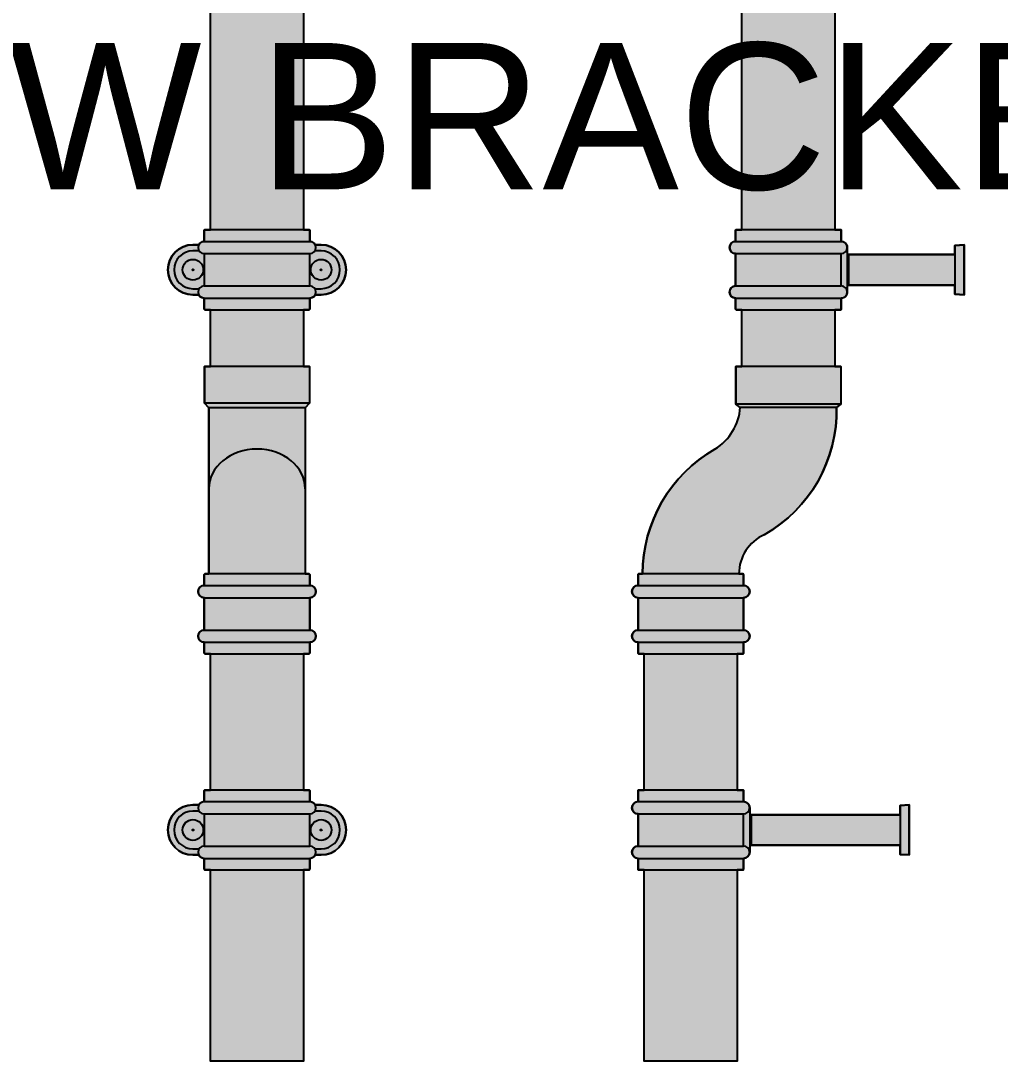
# Model space of a CAD drawing. Header units: millimetres. Extents: x 0 to 23312, y -3206 to 11448.
# Drawn here: x 13933 to 14735, y 9829 to 10682 of the extents above; entities that cross this region are included whole.
import ezdxf

# ---------------------------------------------------------------- set-up
doc = ezdxf.new("R2010")
doc.units = ezdxf.units.MM
doc.header["$LTSCALE"] = 10
doc.layers.add('40 - Detail Outline', color=142, linetype='Continuous')
doc.layers.add('41 - Detail', color=7, linetype='Continuous')
doc.styles.add('1-20', font='romans.shx', dxfattribs={"width": 0.8, "height": 40})

msp = doc.modelspace()

# ---------------------------------------------------------------- hatches: boundary and pattern name
at = {"layer": '40 - Detail Outline', "ltscale": 10}
h = msp.add_hatch(color=69, dxfattribs=at)
h.dxf.hatch_style = 1
edge = h.paths.add_edge_path()
edge.add_line((14088.33316286253, 9829.268812071616), (14088.33316286253, 9986.030372070298))
edge.add_line((14088.33316286253, 9986.030372070298), (14083.68316286253, 9986.030372070298))
edge.add_line((14083.68316286253, 9986.030372070298), (14083.18316286253, 9986.530372070298))
edge.add_line((14083.18316286253, 9986.530372070298), (14083.18316286253, 9995.530372070298))
edge.add_arc((14083.18316286254, 10000.53037207031), 5.000000000009095, 206.7436839504716, 269.99999999997914, ccw=False)
edge.add_line((14078.71802008766, 9998.280372070298), (14073.93316286253, 9998.280372070298))
edge.add_arc((14073.93316286253, 10018.7803720703), 20.5, 90, 270, ccw=False)
edge.add_line((14073.93316286253, 10039.2803720703), (14078.71802008766, 10039.2803720703))
edge.add_arc((14083.18316286254, 10037.03037207029), 5.000000000012392, 90.00000000008328, 153.2563160495285, ccw=False)
edge.add_line((14083.18316286253, 10042.0303720703), (14083.18316286253, 10051.0303720703))
edge.add_arc((14083.68316286254, 10051.03037207029), 0.500000000007276, 90.00000000083378, 179.9999999991662, ccw=False)
edge.add_line((14083.68316286253, 10051.5303720703), (14088.33316286252, 10051.5303720703))
edge.add_line((14088.33316286252, 10051.5303720703), (14088.33316286252, 10163.17741978148))
edge.add_line((14088.33316286252, 10163.17741978148), (14083.68316286253, 10163.17741978148))
edge.add_arc((14083.68316286254, 10163.67741978149), 0.500000000007276, 180.0000000008338, 269.9999999991662, ccw=False)
edge.add_line((14083.18316286253, 10163.67741978148), (14083.18316286253, 10172.67741978149))
edge.add_arc((14083.18316286253, 10177.67741978149), 5, 90, 270, ccw=False)
edge.add_line((14083.18316286253, 10182.67741978149), (14083.18316286253, 10209.17741978148))
edge.add_arc((14083.18316286253, 10214.17741978148), 5, 90, 270, ccw=False)
edge.add_line((14083.18316286253, 10219.17741978148), (14083.18316286253, 10228.17741978148))
edge.add_arc((14083.68316286254, 10228.17741978148), 0.500000000007276, 90.00000000083378, 179.9999999991662, ccw=False)
edge.add_line((14083.68316286253, 10228.67741978148), (14086.93316286254, 10228.67741978148))
edge.add_line((14086.93316286254, 10228.67741978148), (14086.93316286254, 10364.67741978149))
edge.add_line((14086.93316286254, 10364.67741978149), (14083.43316286253, 10368.67741978149))
edge.add_line((14083.43316286253, 10368.67741978149), (14083.43316286253, 10398.67741978148))
edge.add_line((14083.43316286253, 10398.67741978148), (14088.33316286253, 10398.67741978148))
edge.add_line((14088.33316286253, 10398.67741978148), (14088.33316286253, 10445.20235918454))
edge.add_line((14088.33316286253, 10445.20235918454), (14083.68316286253, 10445.20235918454))
edge.add_line((14083.68316286253, 10445.20235918454), (14083.18316286253, 10445.70235918454))
edge.add_line((14083.18316286253, 10445.70235918454), (14083.18316286253, 10454.70235918454))
edge.add_arc((14083.18316286253, 10459.70235918454), 5.000000000001819, 206.7436839504159, 270, ccw=False)
edge.add_line((14078.71802008766, 10457.45235918454), (14073.93316286253, 10457.45235918454))
edge.add_arc((14073.93316286253, 10477.95235918454), 20.5, 90, 270, ccw=False)
edge.add_line((14073.93316286253, 10498.45235918454), (14078.71802008766, 10498.45235918454))
edge.add_arc((14083.18316286254, 10496.20235918453), 5.000000000008325, 90.00000000002092, 153.2563160495284, ccw=False)
edge.add_line((14083.18316286253, 10501.20235918454), (14083.18316286253, 10510.20235918454))
edge.add_arc((14083.68316286254, 10510.20235918454), 0.500000000003638, 90.00000000041689, 179.9999999995831, ccw=False)
edge.add_line((14083.68316286253, 10510.70235918454), (14088.33316286253, 10510.70235918454))
edge.add_line((14088.33316286253, 10510.70235918454), (14088.33316286253, 10698.41506429921))
edge.add_line((14088.33316286253, 10698.41506429921), (14083.68865736803, 10698.41506429921))
edge.add_arc((14083.68321372654, 10698.91508553258), 0.5000508644615572, 180.0024329169312, 270.62374423343624, ccw=False)
edge.add_line((14083.18316286253, 10698.91506429921), (14083.18316286253, 10707.91506429921))
edge.add_arc((14083.18316286253, 10712.91506429921), 5, 90, 270, ccw=False)
edge.add_line((14083.18316286253, 10717.91506429921), (14083.18316286254, 10744.41506429921))
edge.add_arc((14083.18316286253, 10749.41506429921), 5, 90.00000000002092, 270.00000000002086, ccw=False)
edge.add_line((14083.18316286253, 10754.41506429921), (14083.18316286253, 10763.41506429921))
edge.add_arc((14083.68316286254, 10763.41506429921), 0.500000000007276, 90.00000000083378, 179.9999999991662, ccw=False)
edge.add_line((14083.68316286253, 10763.91506429921), (14088.33316286253, 10763.91506429921))
edge.add_line((14088.33316286253, 10763.91506429921), (14088.33316286253, 10773.91506429921))
edge.add_line((14088.33316286253, 10773.91506429921), (14076.43316286252, 10773.91506429937))
edge.add_arc((13994.00352925798, 10766.15506123285), 82.79409486050186, 5.378028208220247, 69.91721307197203)
edge.add_arc((14022.86466059648, 10849.23230636236), 5.334721497235837, 181.0502683591012, 265.3605757225857, ccw=False)
edge.add_line((14017.53083534043, 10849.13452297461), (14015.89154450387, 10849.13452297458))
edge.add_arc((14016.22534370907, 10853.91506429921), 4.792180846541191, 93.99416998851018, 266.0058300114898, ccw=False)
edge.add_line((14015.89154450387, 10858.69560562385), (14017.5308353404, 10858.69560562385))
edge.add_arc((14022.86466059641, 10858.59782223606), 5.334721497187665, 94.63942427869159, 178.9497316405184, ccw=False)
edge.add_line((14022.43316286252, 10863.91506429921), (14022.43316286253, 11009.11506429928))
edge.add_line((14022.43316286253, 11009.11506429928), (14019.43316286253, 11009.11506429928))
edge.add_arc((14003.9683346474, 11007.47184548912), 15.55188348019451, 6.065218505259467, 61.31491654688961)
edge.add_line((14011.43316286255, 11021.11506429921), (14011.43316286253, 11043.91506429921))
edge.add_line((14011.43316286253, 11043.91506429921), (14126.43316286253, 11043.91506429921))
edge.add_line((14126.43316286253, 11043.91506429921), (14241.43316286253, 11043.91506429921))
edge.add_line((14241.43316286253, 11043.91506429921), (14241.43316286252, 11021.11506429921))
edge.add_arc((14248.89799107767, 11007.47184548912), 15.55188348019523, 118.6850834531104, 173.9347814947405)
edge.add_line((14233.43316286254, 11009.11506429928), (14230.43316286254, 11009.11506429928))
edge.add_line((14230.43316286254, 11009.11506429928), (14230.43316286255, 10863.91506429921))
edge.add_arc((14230.00166512866, 10858.59782223606), 5.334721497187088, 1.05026835948172, 85.36057572130841, ccw=False)
edge.add_line((14235.33549038466, 10858.69560562385), (14236.9747812212, 10858.69560562385))
edge.add_arc((14236.64098201599, 10853.91506429921), 4.792180846541191, -86.00583001148982, 86.00583001148982, ccw=False)
edge.add_line((14236.9747812212, 10849.13452297458), (14235.33549038464, 10849.13452297461))
edge.add_arc((14230.00166512858, 10849.23230636236), 5.334721497234317, 274.6394242774143, 358.9497316408988, ccw=False)
edge.add_arc((14258.86279646708, 10766.15506123285), 82.79409486050281, 110.082786928028, 174.6219717917798)
edge.add_line((14176.43316286255, 10773.91506429937), (14164.53316286254, 10773.91506429921))
edge.add_line((14164.53316286254, 10773.91506429921), (14164.53316286254, 10763.91506429921))
edge.add_line((14164.53316286254, 10763.91506429921), (14169.18316286253, 10763.91506429921))
edge.add_arc((14169.18316286253, 10763.41506429921), 0.500000000007276, 8.33779267850332e-10, 89.99999999916622, ccw=False)
edge.add_line((14169.68316286253, 10763.41506429921), (14169.68316286254, 10754.41506429921))
edge.add_arc((14169.68316286253, 10749.41506429921), 5, -90.00000000002092, 89.99999999997908, ccw=False)
edge.add_line((14169.68316286253, 10744.41506429921), (14169.68316286253, 10717.91506429921))
edge.add_arc((14169.68316286253, 10712.91506429921), 5, -90, 90, ccw=False)
edge.add_line((14169.68316286253, 10707.91506429921), (14169.68316286253, 10698.91506429921))
edge.add_arc((14169.18311199852, 10698.91508553258), 0.5000508644622376, 269.37625576656376, 359.99756708306876, ccw=False)
edge.add_line((14169.17766835704, 10698.41506429921), (14164.53316286254, 10698.41506429921))
edge.add_line((14164.53316286254, 10698.41506429921), (14164.53316286254, 10510.70235918454))
edge.add_line((14164.53316286254, 10510.70235918454), (14169.18316286253, 10510.70235918454))
edge.add_arc((14169.18316286253, 10510.20235918454), 0.500000000003638, 4.16889633925166e-10, 89.99999999958311, ccw=False)
edge.add_line((14169.68316286253, 10510.20235918454), (14169.68316286253, 10501.20235918454))
edge.add_arc((14169.68316286253, 10496.20235918453), 5.000000000009095, 26.743683950471677, 89.99999999997908, ccw=False)
edge.add_line((14174.14830563741, 10498.45235918454), (14178.93316286253, 10498.45235918454))
edge.add_arc((14178.93316286253, 10477.95235918454), 20.5, -90, 90, ccw=False)
edge.add_line((14178.93316286253, 10457.45235918454), (14174.14830563741, 10457.45235918454))
edge.add_arc((14169.68316286253, 10459.70235918454), 5.000000000001801, 270, 333.25631604958403, ccw=False)
edge.add_line((14169.68316286253, 10454.70235918454), (14169.68316286253, 10445.70235918454))
edge.add_line((14169.68316286253, 10445.70235918454), (14169.18316286253, 10445.20235918454))
edge.add_line((14169.18316286253, 10445.20235918454), (14164.53316286254, 10445.20235918454))
edge.add_line((14164.53316286254, 10445.20235918454), (14164.53316286254, 10398.67741978148))
edge.add_line((14164.53316286254, 10398.67741978148), (14169.43316286253, 10398.67741978148))
edge.add_line((14169.43316286253, 10398.67741978148), (14169.43316286253, 10368.67741978149))
edge.add_line((14169.43316286253, 10368.67741978149), (14165.93316286253, 10364.67741978149))
edge.add_line((14165.93316286253, 10364.67741978149), (14165.93316286253, 10228.67741978148))
edge.add_line((14165.93316286253, 10228.67741978148), (14169.18316286253, 10228.67741978148))
edge.add_arc((14169.18316286253, 10228.17741978148), 0.500000000007276, 8.33779267850332e-10, 89.99999999916622, ccw=False)
edge.add_line((14169.68316286253, 10228.17741978148), (14169.68316286253, 10219.17741978148))
edge.add_arc((14169.68316286253, 10214.17741978148), 5, -90, 90, ccw=False)
edge.add_line((14169.68316286253, 10209.17741978148), (14169.68316286254, 10182.67741978149))
edge.add_arc((14169.68316286254, 10177.67741978149), 5, -90, 90, ccw=False)
edge.add_line((14169.68316286254, 10172.67741978149), (14169.68316286253, 10163.67741978148))
edge.add_arc((14169.18316286253, 10163.67741978149), 0.500000000007276, 270.0000000008338, 359.9999999991662, ccw=False)
edge.add_line((14169.18316286253, 10163.17741978148), (14164.53316286254, 10163.17741978148))
edge.add_line((14164.53316286254, 10163.17741978148), (14164.53316286254, 10051.5303720703))
edge.add_line((14164.53316286254, 10051.5303720703), (14169.18316286253, 10051.5303720703))
edge.add_arc((14169.18316286253, 10051.03037207029), 0.500000000007276, 8.33779267850332e-10, 89.99999999916622, ccw=False)
edge.add_line((14169.68316286253, 10051.0303720703), (14169.68316286254, 10042.0303720703))
edge.add_arc((14169.68316286253, 10037.03037207029), 5.000000000010914, 26.743683950471507, 89.99999999991661, ccw=False)
edge.add_line((14174.14830563741, 10039.2803720703), (14178.93316286253, 10039.2803720703))
edge.add_arc((14178.93316286253, 10018.7803720703), 20.5, -90, 90, ccw=False)
edge.add_line((14178.93316286253, 9998.280372070298), (14174.14830563741, 9998.280372070298))
edge.add_arc((14169.68316286253, 10000.53037207031), 5.000000000008325, 270.00000000002086, 333.2563160495283, ccw=False)
edge.add_line((14169.68316286253, 9995.530372070298), (14169.68316286253, 9986.530372070298))
edge.add_line((14169.68316286253, 9986.530372070298), (14169.18316286253, 9986.030372070298))
edge.add_line((14169.18316286253, 9986.030372070298), (14164.53316286254, 9986.030372070298))
edge.add_line((14164.53316286254, 9986.030372070298), (14164.53316286254, 9829.268812071616))
edge.add_line((14164.53316286254, 9829.268812071616), (14088.33316286253, 9829.268812071616))
h = msp.add_hatch(color=69, dxfattribs=at)
h.dxf.hatch_style = 1
edge = h.paths.add_edge_path()
edge.add_line((14430.93032973923, 11043.91506429921), (14705.93032973923, 11043.91506429921))
edge.add_line((14705.93032973923, 11043.91506429921), (14705.93032973923, 10773.91506429921))
edge.add_line((14705.93032973923, 10773.91506429921), (14600.03032973923, 10773.91506429921))
edge.add_line((14600.03032973923, 10773.91506429921), (14600.03032973923, 10763.91506429921))
edge.add_line((14600.03032973923, 10763.91506429921), (14604.68032973924, 10763.91506429921))
edge.add_arc((14604.68032973923, 10763.41506429921), 0.500000000003638, 4.16889633925166e-10, 89.99999999958311, ccw=False)
edge.add_line((14605.18032973924, 10763.41506429921), (14605.18032973924, 10754.41506429921))
edge.add_arc((14605.18032973924, 10749.41506429921), 5, -90, 90, ccw=False)
edge.add_line((14605.18032973924, 10744.41506429921), (14605.18032973924, 10717.91506429921))
edge.add_arc((14605.18032973924, 10712.91506429921), 5, -90, 90, ccw=False)
edge.add_line((14605.18032973924, 10707.91506429921), (14605.18032973924, 10698.91506429921))
edge.add_arc((14604.68032973923, 10698.91506429922), 0.500000000003638, 270.0000000004169, 359.9999999995831, ccw=False)
edge.add_line((14604.68032973924, 10698.41506429921), (14600.03032973923, 10698.41506429921))
edge.add_line((14600.03032973923, 10698.41506429921), (14600.03032973923, 10510.70235918454))
edge.add_line((14600.03032973923, 10510.70235918454), (14604.68032973924, 10510.70235918454))
edge.add_arc((14604.68032973923, 10510.20235918453), 0.500000000007276, 8.33779267850332e-10, 89.99999999916622, ccw=False)
edge.add_line((14605.18032973924, 10510.20235918454), (14605.18032973924, 10501.20235918454))
edge.add_arc((14605.18032973924, 10496.20235918454), 4.999999999998181, -2.091837814077735e-11, 90.00000000002092, ccw=False)
edge.add_line((14610.18032973924, 10496.20235918454), (14610.18032973924, 10488.45235918454))
edge.add_line((14610.18032973924, 10488.45235918454), (14611.30333036287, 10488.41726755574))
edge.add_line((14611.30333036287, 10488.41726755574), (14611.30333036287, 10490.45235918454))
edge.add_line((14611.30333036287, 10490.45235918454), (14698.43032973923, 10490.45235918454))
edge.add_line((14698.43032973923, 10490.45235918454), (14698.43032973923, 10497.95238968411))
edge.add_line((14698.43032973923, 10497.95238968411), (14705.93032973923, 10498.45238968411))
edge.add_line((14705.93032973923, 10498.45238968411), (14705.93032973923, 10457.45238968411))
edge.add_line((14705.93032973923, 10457.45238968411), (14698.43032973923, 10457.95238968411))
edge.add_line((14698.43032973923, 10457.95238968411), (14698.43032973923, 10465.45235918454))
edge.add_line((14698.43032973923, 10465.45235918454), (14611.30333036287, 10465.45235918454))
edge.add_line((14611.30333036287, 10465.45235918454), (14611.30333036287, 10467.48745081334))
edge.add_line((14611.30333036287, 10467.48745081334), (14610.18032973924, 10467.45235918454))
edge.add_line((14610.18032973924, 10467.45235918454), (14610.18032973924, 10459.70235918454))
edge.add_arc((14605.18032973924, 10459.70235918454), 4.999999999998181, -90.00000000002092, 2.091837814077735e-11, ccw=False)
edge.add_line((14605.18032973924, 10454.70235918454), (14605.18032973924, 10445.70235918454))
edge.add_arc((14604.68032973924, 10445.70235918454), 0.5, -90, 0, ccw=False)
edge.add_line((14604.68032973924, 10445.20235918454), (14600.03032973923, 10445.20235918454))
edge.add_line((14600.03032973923, 10445.20235918454), (14600.03032973923, 10398.67741978148))
edge.add_line((14600.03032973923, 10398.67741978148), (14604.93032973924, 10398.67741978148))
edge.add_line((14604.93032973924, 10398.67741978148), (14604.93032973924, 10367.67741978149))
edge.add_line((14604.93032973924, 10367.67741978149), (14601.43032973922, 10365.17741978208))
edge.add_arc((14484.59072607898, 10362.51702344175), 116.8698878760915, -60.47740020386368, 1.304379190377574, ccw=False)
edge.add_arc((14556.53532732755, 10228.78533910848), 35.10516347000955, 114.1366407549534, 180.1761373852899)
edge.add_line((14521.43032973924, 10228.67741978148), (14524.68032973924, 10228.67741978148))
edge.add_arc((14524.37855304391, 10227.87564308615), 0.8566884165367981, 20.625583089050906, 69.37441691094921, ccw=False)
edge.add_line((14525.18032973924, 10228.17741978148), (14525.18032973924, 10219.17741978148))
edge.add_arc((14525.18032973924, 10214.17741978148), 5, -90, 90, ccw=False)
edge.add_line((14525.18032973924, 10209.17741978149), (14525.18032973924, 10182.67741978148))
edge.add_arc((14525.18032973924, 10177.67741978148), 5, -90, 90, ccw=False)
edge.add_line((14525.18032973924, 10172.67741978148), (14525.18032973924, 10163.67741978148))
edge.add_arc((14524.68032973924, 10163.67741978149), 0.500000000007276, 270.0000000008338, 359.9999999991662, ccw=False)
edge.add_line((14524.68032973924, 10163.17741978148), (14520.03032973923, 10163.17741978148))
edge.add_line((14520.03032973923, 10163.17741978148), (14520.03032973923, 10051.5303720703))
edge.add_line((14520.03032973923, 10051.5303720703), (14524.68032973924, 10051.5303720703))
edge.add_arc((14524.68032973924, 10051.03037207029), 0.500000000003638, 4.16889633925166e-10, 89.99999999958311, ccw=False)
edge.add_line((14525.18032973924, 10051.0303720703), (14525.18032973924, 10042.0303720703))
edge.add_arc((14525.18032973925, 10037.0303720703), 4.999999999998181, -2.091837814077735e-11, 90.00000000002092, ccw=False)
edge.add_line((14530.18032973924, 10037.0303720703), (14530.18032973924, 10029.2803720703))
edge.add_line((14530.18032973924, 10029.2803720703), (14531.30333036287, 10029.2803720703))
edge.add_line((14531.30333036287, 10029.2803720703), (14531.30333036287, 10031.2803720703))
edge.add_line((14531.30333036287, 10031.2803720703), (14653.43032973923, 10031.2803720703))
edge.add_line((14653.43032973923, 10031.2803720703), (14653.43032973923, 10038.78040256987))
edge.add_line((14653.43032973923, 10038.78040256987), (14660.93032973923, 10039.28040256987))
edge.add_line((14660.93032973923, 10039.28040256987), (14660.93032973923, 9998.280402569872))
edge.add_line((14660.93032973923, 9998.280402569872), (14653.43032973923, 9998.780402569872))
edge.add_line((14653.43032973923, 9998.780402569872), (14653.43032973923, 10006.2803720703))
edge.add_line((14653.43032973923, 10006.2803720703), (14531.30333036287, 10006.2803720703))
edge.add_line((14531.30333036287, 10006.2803720703), (14531.30333036287, 10008.3154636991))
edge.add_line((14531.30333036287, 10008.3154636991), (14530.18032973924, 10008.2803720703))
edge.add_line((14530.18032973924, 10008.2803720703), (14530.18032973924, 10000.5303720703))
edge.add_arc((14525.18032973925, 10000.5303720703), 4.999999999998181, -90.00000000002092, 2.091837814077735e-11, ccw=False)
edge.add_line((14525.18032973924, 9995.530372070298), (14525.18032973924, 9986.530372070298))
edge.add_line((14525.18032973924, 9986.530372070298), (14524.68032973924, 9986.030372070298))
edge.add_line((14524.68032973924, 9986.030372070298), (14520.03032973924, 9986.030372070265))
edge.add_line((14520.03032973924, 9986.030372070265), (14520.03032973924, 9829.268812071616))
edge.add_line((14520.03032973924, 9829.268812071616), (14443.83032973924, 9829.268812071616))
edge.add_line((14443.83032973924, 9829.268812071616), (14443.83032973924, 9986.030372070298))
edge.add_line((14443.83032973924, 9986.030372070298), (14439.18032973924, 9986.030372070298))
edge.add_arc((14439.18032973925, 9986.530372070305), 0.500000000007276, 180.0000000008338, 269.9999999991662, ccw=False)
edge.add_line((14438.68032973924, 9986.530372070298), (14438.68032973918, 9995.530372070298))
edge.add_arc((14438.68032973924, 10000.5303720703), 5, 89.99999999924961, 269.9999999992496, ccw=False)
edge.add_line((14438.68032973931, 10005.5303720703), (14438.68032973931, 10032.0303720703))
edge.add_arc((14438.68032973931, 10037.0303720703), 5, 90, 270, ccw=False)
edge.add_line((14438.68032973931, 10042.0303720703), (14438.68032973924, 10051.0303720703))
edge.add_arc((14439.18032973925, 10051.03037207029), 0.500000000003638, 90.00000000041689, 179.9999999995831, ccw=False)
edge.add_line((14439.18032973924, 10051.5303720703), (14443.83032973923, 10051.5303720703))
edge.add_line((14443.83032973923, 10051.5303720703), (14443.83032973923, 10163.17741978148))
edge.add_line((14443.83032973923, 10163.17741978148), (14439.18032973924, 10163.17741978148))
edge.add_arc((14439.18032973925, 10163.67741978149), 0.500000000007276, 180.0000000008338, 269.9999999991662, ccw=False)
edge.add_line((14438.68032973924, 10163.67741978148), (14438.68032973924, 10172.67741978149))
edge.add_arc((14438.68032973924, 10177.67741978148), 4.999999999998181, 90, 270, ccw=False)
edge.add_line((14438.68032973924, 10182.67741978148), (14438.68032973924, 10209.17741978148))
edge.add_arc((14438.68032973924, 10214.17741978148), 5, 90, 270, ccw=False)
edge.add_line((14438.68032973924, 10219.17741978148), (14438.68032973924, 10228.17741978148))
edge.add_arc((14439.18032973925, 10228.17741978148), 0.500000000007276, 90.00000000083378, 179.9999999991662, ccw=False)
edge.add_line((14439.18032973924, 10228.67741978148), (14442.43032973923, 10228.67741978162))
edge.add_arc((14560.46964839008, 10228.61170495389), 118.0393369432147, 119.8709757758296, 179.9681023074795, ccw=False)
edge.add_arc((14478.95812066307, 10368.14962885766), 43.57369606487759, 301.4306518045575, 356.0887557101982)
edge.add_line((14522.43032973923, 10365.17741978149), (14518.93032973924, 10367.67741978149))
edge.add_line((14518.93032973924, 10367.67741978149), (14518.93032973924, 10398.67741978148))
edge.add_line((14518.93032973924, 10398.67741978148), (14523.83032973923, 10398.67741978148))
edge.add_line((14523.83032973923, 10398.67741978148), (14523.83032973923, 10445.20235918454))
edge.add_line((14523.83032973923, 10445.20235918454), (14519.18032973924, 10445.20235918454))
edge.add_arc((14519.18032973924, 10445.70235918454), 0.500000000003638, 180.0000000004169, 269.9999999995831, ccw=False)
edge.add_line((14518.68032973924, 10445.70235918454), (14518.68032973924, 10454.70235918454))
edge.add_arc((14518.68032973924, 10459.70235918454), 4.999999999998181, 90, 270, ccw=False)
edge.add_line((14518.68032973924, 10464.70235918454), (14518.68032973924, 10491.20235918454))
edge.add_arc((14518.68032973924, 10496.20235918454), 4.999999999998181, 90, 270, ccw=False)
edge.add_line((14518.68032973924, 10501.20235918454), (14518.68032973924, 10510.20235918454))
edge.add_arc((14519.18032973924, 10510.20235918454), 0.500000000003638, 90.00000000041689, 179.9999999995831, ccw=False)
edge.add_line((14519.18032973924, 10510.70235918454), (14523.83032973923, 10510.70235918454))
edge.add_line((14523.83032973923, 10510.70235918454), (14523.83032973923, 10698.41506429921))
edge.add_line((14523.83032973923, 10698.41506429921), (14519.18032973924, 10698.41506429921))
edge.add_arc((14519.18032973924, 10698.91506429922), 0.500000000003638, 180.0000000004169, 269.9999999995831, ccw=False)
edge.add_line((14518.68032973924, 10698.91506429921), (14518.68032973924, 10707.91506429921))
edge.add_arc((14518.68032973924, 10712.91506429921), 5, 90, 270, ccw=False)
edge.add_line((14518.68032973924, 10717.91506429921), (14518.68032973924, 10744.41506429921))
edge.add_arc((14518.68032973924, 10749.41506429921), 5, 90, 270, ccw=False)
edge.add_line((14518.68032973924, 10754.41506429921), (14518.68032973924, 10763.41506429921))
edge.add_arc((14519.18032973924, 10763.41506429921), 0.500000000007276, 90.00000000083378, 179.9999999991662, ccw=False)
edge.add_line((14519.18032973924, 10763.91506429921), (14523.83032973923, 10763.91506429921))
edge.add_line((14523.83032973923, 10763.91506429921), (14523.83032973923, 10773.91506429921))
edge.add_line((14523.83032973923, 10773.91506429921), (14511.93032973923, 10773.91506429921))
edge.add_arc((14439.14487070246, 10771.50713805079), 72.82527827623557, 1.894797594962886, 83.86300961171791)
edge.add_line((14446.93032973923, 10843.91506429921), (14441.93032973928, 10843.91506429921))
edge.add_arc((14442.36325327261, 10849.23526670664), 5.337787598035921, 181.7664252576093, 265.3478915647612, ccw=False)
edge.add_arc((14436.30017912041, 10854.40151545815), 5.380242507187845, 185.187445101701, 277.7746380904081, ccw=False)
edge.add_arc((14436.20337331828, 10853.48114409086), 5.279263386103068, 81.01351361606947, 175.2853507153465, ccw=False)
edge.add_arc((14442.36182747311, 10858.59782223606), 5.334721497187665, 94.63942427843688, 178.9497316405184, ccw=False)
edge.add_line((14441.93032973924, 10863.91506429922), (14441.93032973923, 10911.37240311076))
edge.add_line((14441.93032973923, 10911.37240311076), (14436.93032973923, 10911.37240311076))
edge.add_line((14436.93032973923, 10911.37240311076), (14436.93032973923, 10951.37240311076))
edge.add_line((14436.93032973923, 10951.37240311076), (14441.93032973923, 10951.37240311076))
edge.add_line((14441.93032973923, 10951.37240311076), (14441.93032973923, 11009.11506429921))
edge.add_line((14441.93032973923, 11009.11506429921), (14438.93032973923, 11009.11506429921))
edge.add_arc((14423.4655015241, 11007.47184548912), 15.55188348019644, 6.065218505009359, 61.31491654688374)
edge.add_line((14430.93032973925, 11021.11506429921), (14430.93032973925, 11043.91506429921))

# ---------------------------------------------------------------- linework, layer by layer
at = {"color": 9}
for p, q in [((14083.18316286253, 10501.20235918454), (14169.68316286253, 10501.20235918454)), ((14518.68032973924, 10501.20235918454), (14605.18032973924, 10501.20235918454)), ((14083.18316286253, 10491.20235918454), (14169.68316286253, 10491.20235918454)), ((14518.68032973924, 10491.20235918454), (14605.18032973924, 10491.20235918454)), ((14610.18032973924, 10496.20235918454), (14610.18032973924, 10459.70235918454)), ((14083.18316286253, 10464.70235918454), (14169.68316286253, 10464.70235918454)), ((14518.68032973924, 10464.70235918454), (14605.18032973924, 10464.70235918454)), ((14083.18316286253, 10454.70235918454), (14169.68316286253, 10454.70235918454)), ((14518.68032973924, 10454.70235918454), (14605.18032973924, 10454.70235918454)), ((14169.43316286253, 10398.67741978148), (14083.43316286253, 10398.67741978148)), ((14083.43316286253, 10398.67741978148), (14083.43316286253, 10368.67741978149)), ((14169.43316286253, 10398.67741978148), (14169.43316286253, 10368.67741978148)), ((14604.93032973924, 10398.67741978148), (14518.93032973924, 10398.67741978148)), ((14518.93032973924, 10398.67741978148), (14518.93032973924, 10367.67741978149)), ((14604.93032973924, 10398.67741978148), (14604.93032973923, 10367.67741978148)), ((14086.93316286253, 10364.67741978149), (14083.43316286253, 10368.67741978149)), ((14169.43316286253, 10368.67741978148), (14083.43316286253, 10368.67741978149)), ((14165.93316286253, 10364.67741978148), (14086.93316286253, 10364.67741978149)), ((14086.93316286254, 10364.67741978149), (14086.93316286253, 10228.67741978148)), ((14165.93316286253, 10364.67741978148), (14169.43316286253, 10368.67741978149)), ((14165.93316286254, 10364.67741978149), (14165.93316286253, 10228.67741978148)), ((14604.93032973923, 10367.67741978148), (14518.93032973924, 10367.67741978149)), ((14522.43032973923, 10365.17741978149), (14518.93032973924, 10367.67741978149)), ((14601.43032973923, 10365.17741978148), (14522.43032973923, 10365.17741978149)), ((14601.43032973923, 10365.17741978148), (14604.93032973924, 10367.67741978149)), ((14165.93316286253, 10228.67741978148), (14086.93316286252, 10228.67741978148)), ((14442.44838806701, 10230.67741978148), (14442.43032973923, 10230.67741978148)), ((14521.43032973924, 10228.67741978148), (14442.43032973923, 10228.67741978148)), ((14083.18316286253, 10219.17741978148), (14169.68316286253, 10219.17741978148)), ((14438.68032973924, 10219.17741978148), (14525.18032973924, 10219.17741978148)), ((14083.18316286253, 10209.17741978148), (14169.68316286253, 10209.17741978148)), ((14438.68032973924, 10209.17741978148), (14525.18032973924, 10209.17741978148)), ((14083.18316286253, 10182.67741978148), (14169.68316286253, 10182.67741978148)), ((14438.68032973924, 10182.67741978148), (14525.18032973924, 10182.67741978148)), ((14083.18316286253, 10172.67741978148), (14169.68316286253, 10172.67741978148)), ((14438.68032973924, 10172.67741978148), (14525.18032973924, 10172.67741978148)), ((14083.18316286253, 10042.0303720703), (14169.68316286253, 10042.0303720703)), ((14438.68032973924, 10042.0303720703), (14525.18032973924, 10042.0303720703)), ((14530.18032973924, 10037.0303720703), (14530.18032973924, 10000.5303720703)), ((14083.18316286253, 10032.0303720703), (14169.68316286253, 10032.0303720703)), ((14438.68032973924, 10032.0303720703), (14525.18032973924, 10032.0303720703)), ((14083.18316286253, 10005.5303720703), (14169.68316286253, 10005.5303720703)), ((14438.68032973924, 10005.5303720703), (14525.18032973924, 10005.5303720703)), ((14083.18316286253, 9995.530372070298), (14169.68316286253, 9995.530372070298)), ((14438.68032973924, 9995.530372070298), (14525.18032973924, 9995.530372070298))]:
    msp.add_line(p, q, dxfattribs=at)
for points in [[(14164.53316286254, 10698.41506429921), (14164.53316286254, 10510.70235918454), (14169.18316286253, 10510.70235918454, -0.4142135623688329), (14169.68316286253, 10510.20235918454), (14169.68316286253, 10501.20235918454, -0.2832368967187855), (14174.14830563741, 10498.45235918454), (14178.93316286253, 10498.45235918454, -0.9999999999999999), (14178.93316286253, 10457.45235918454), (14174.14830563741, 10457.45235918454, -0.2832368967191462), (14169.68316286253, 10454.70235918454), (14169.68316286253, 10445.70235918454), (14169.18316286253, 10445.20235918454), (14164.53316286254, 10445.20235918454), (14164.53316286254, 10398.67741978148), (14169.43316286253, 10398.67741978148), (14169.43316286253, 10368.67741978149), (14165.93316286253, 10364.67741978149), (14165.93316286253, 10228.67741978148), (14169.18316286253, 10228.67741978148, -0.4142135623656362), (14169.68316286253, 10228.17741978148), (14169.68316286253, 10219.17741978148, -0.9999999999999999), (14169.68316286253, 10209.17741978148), (14169.68316286254, 10182.67741978149, -0.9999999999999999), (14169.68316286254, 10172.67741978149), (14169.68316286253, 10163.67741978148, -0.4142135623656362), (14169.18316286253, 10163.17741978148), (14164.53316286254, 10163.17741978148), (14164.53316286254, 10051.5303720703), (14169.18316286253, 10051.5303720703, -0.4142135623656362), (14169.68316286253, 10051.0303720703), (14169.68316286254, 10042.0303720703, -0.2832368967185454), (14174.14830563741, 10039.2803720703), (14178.93316286253, 10039.2803720703, -0.9999999999999999), (14178.93316286253, 9998.280372070298), (14174.14830563741, 9998.280372070298, -0.2832368967187855), (14169.68316286253, 9995.530372070298), (14169.68316286253, 9986.530372070298), (14169.18316286253, 9986.030372070298), (14164.53316286254, 9986.030372070298), (14164.53316286254, 9829.268812071616), (14088.33316286253, 9829.268812071616), (14088.33316286253, 9986.030372070298), (14083.68316286253, 9986.030372070298), (14083.18316286253, 9986.530372070298), (14083.18316286253, 9995.530372070298, -0.2832368967187855), (14078.71802008766, 9998.280372070298), (14073.93316286253, 9998.280372070298, -0.9999999999999999), (14073.93316286253, 10039.2803720703), (14078.71802008766, 10039.2803720703, -0.2832368967185454), (14083.18316286253, 10042.0303720703), (14083.18316286253, 10051.0303720703, -0.4142135623656362), (14083.68316286253, 10051.5303720703), (14088.33316286252, 10051.5303720703), (14088.33316286252, 10163.17741978148), (14083.68316286253, 10163.17741978148, -0.4142135623656362), (14083.18316286253, 10163.67741978148), (14083.18316286253, 10172.67741978149, -0.9999999999999999), (14083.18316286253, 10182.67741978149), (14083.18316286253, 10209.17741978148, -0.9999999999999999), (14083.18316286253, 10219.17741978148), (14083.18316286253, 10228.17741978148, -0.4142135623656362), (14083.68316286253, 10228.67741978148), (14086.93316286254, 10228.67741978148), (14086.93316286254, 10364.67741978149), (14083.43316286253, 10368.67741978149), (14083.43316286253, 10398.67741978148), (14088.33316286253, 10398.67741978148), (14088.33316286253, 10445.20235918454), (14083.68316286253, 10445.20235918454), (14083.18316286253, 10445.70235918454), (14083.18316286253, 10454.70235918454, -0.2832368967191462), (14078.71802008766, 10457.45235918454), (14073.93316286253, 10457.45235918454, -0.9999999999999999), (14073.93316286253, 10498.45235918454), (14078.71802008766, 10498.45235918454, -0.2832368967187855), (14083.18316286253, 10501.20235918454), (14083.18316286253, 10510.20235918454, -0.4142135623688329), (14083.68316286253, 10510.70235918454), (14088.33316286253, 10510.70235918454), (14088.33316286253, 10698.41506429921)], [(14600.03032973923, 10698.41506429921), (14600.03032973923, 10510.70235918454), (14604.68032973924, 10510.70235918454, -0.4142135623656362), (14605.18032973924, 10510.20235918454), (14605.18032973924, 10501.20235918454, -0.4142135623733081), (14610.18032973924, 10496.20235918454), (14610.18032973924, 10488.45235918454), (14611.30333036287, 10488.41726755574), (14611.30333036287, 10490.45235918454), (14698.43032973923, 10490.45235918454), (14698.43032973923, 10497.95238968411), (14705.93032973923, 10498.45238968411), (14705.93032973923, 10457.45238968411), (14698.43032973923, 10457.95238968411), (14698.43032973923, 10465.45235918454), (14611.30333036287, 10465.45235918454), (14611.30333036287, 10467.48745081334), (14610.18032973924, 10467.45235918454), (14610.18032973924, 10459.70235918454, -0.4142135623733081), (14605.18032973924, 10454.70235918454), (14605.18032973924, 10445.70235918454, -0.4142135623741606), (14604.68032973924, 10445.20235918454), (14600.03032973923, 10445.20235918454), (14600.03032973923, 10398.67741978148), (14604.93032973924, 10398.67741978148), (14604.93032973924, 10367.67741978149), (14601.43032973922, 10365.17741978208, -0.2762994173072639), (14542.18032973954, 10260.82135862564, 0.2964009623239626), (14521.43032973924, 10228.67741978148), (14524.68032973924, 10228.67741978148, -0.2159739734508989), (14525.18032973924, 10228.17741978148), (14525.18032973924, 10219.17741978148, -0.9999999999999999), (14525.18032973924, 10209.17741978149), (14525.18032973924, 10182.67741978148, -0.9999999999999999), (14525.18032973924, 10172.67741978148), (14525.18032973924, 10163.67741978148, -0.4142135623656362), (14524.68032973924, 10163.17741978148), (14520.03032973923, 10163.17741978148), (14520.03032973923, 10051.5303720703), (14524.68032973924, 10051.5303720703, -0.4142135623688329), (14525.18032973924, 10051.0303720703), (14525.18032973924, 10042.0303720703, -0.4142135623733081), (14530.18032973924, 10037.0303720703), (14530.18032973924, 10029.2803720703), (14531.30333036287, 10029.2803720703), (14531.30333036287, 10031.2803720703), (14653.43032973923, 10031.2803720703), (14653.43032973923, 10038.78040256987), (14660.93032973923, 10039.28040256987), (14660.93032973923, 9998.280402569872), (14653.43032973923, 9998.780402569872), (14653.43032973923, 10006.2803720703), (14531.30333036287, 10006.2803720703), (14531.30333036287, 10008.3154636991), (14530.18032973924, 10008.2803720703), (14530.18032973924, 10000.5303720703, -0.4142135623733081), (14525.18032973924, 9995.530372070298), (14525.18032973924, 9986.530372070298), (14524.68032973924, 9986.030372070298), (14520.03032973924, 9986.030372070265), (14520.03032973924, 9829.268812071616), (14443.83032973924, 9829.268812071616), (14443.83032973924, 9986.030372070298), (14439.18032973924, 9986.030372070298, -0.4142135623656362), (14438.68032973924, 9986.530372070298), (14438.68032973918, 9995.530372070298, -0.9999999999999999), (14438.68032973931, 10005.5303720703), (14438.68032973931, 10032.0303720703, -0.9999999999999999), (14438.68032973931, 10042.0303720703), (14438.68032973924, 10051.0303720703, -0.4142135623688329), (14439.18032973924, 10051.5303720703), (14443.83032973923, 10051.5303720703), (14443.83032973923, 10163.17741978148), (14439.18032973924, 10163.17741978148, -0.4142135623656362), (14438.68032973924, 10163.67741978148), (14438.68032973924, 10172.67741978149, -0.9999999999999999), (14438.68032973924, 10182.67741978148), (14438.68032973924, 10209.17741978148, -0.9999999999999999), (14438.68032973924, 10219.17741978148), (14438.68032973924, 10228.17741978148, -0.4142135623656362), (14439.18032973924, 10228.67741978148), (14442.43032973923, 10228.67741978162, -0.2684034655575239), (14501.68032973923, 10330.969416332, 0.2431178907019786), (14522.43032973923, 10365.17741978149), (14518.93032973924, 10367.67741978149), (14518.93032973924, 10398.67741978148), (14523.83032973923, 10398.67741978148), (14523.83032973923, 10445.20235918454), (14519.18032973924, 10445.20235918454, -0.4142135623688329), (14518.68032973924, 10445.70235918454), (14518.68032973924, 10454.70235918454, -0.9999999999999999), (14518.68032973924, 10464.70235918454), (14518.68032973924, 10491.20235918454, -0.9999999999999999), (14518.68032973924, 10501.20235918454), (14518.68032973924, 10510.20235918454, -0.4142135623688329), (14519.18032973924, 10510.70235918454), (14523.83032973923, 10510.70235918454), (14523.83032973923, 10698.41506429921)], [(14169.68316286253, 10501.20235918454), (14169.68316286253, 10510.20235918454, 0.414213562373095), (14169.18316286253, 10510.70235918454), (14083.68316286253, 10510.70235918454, 0.414213562373095), (14083.18316286253, 10510.20235918454), (14083.18316286253, 10501.20235918454)], [(14605.18032973924, 10501.20235918454), (14605.18032973924, 10510.20235918454, 0.414213562373095), (14604.68032973924, 10510.70235918454), (14519.18032973924, 10510.70235918454, 0.414213562373095), (14518.68032973924, 10510.20235918454), (14518.68032973924, 10501.20235918454)], [(14083.18316286253, 10454.70235918454), (14083.18316286253, 10445.70235918454, 0.414213562373095), (14083.68316286253, 10445.20235918454), (14169.18316286253, 10445.20235918454, 0.414213562373095), (14169.68316286253, 10445.70235918454), (14169.68316286253, 10454.70235918454)], [(14518.68032973924, 10454.70235918454), (14518.68032973924, 10445.70235918454, 0.414213562373095), (14519.18032973924, 10445.20235918454), (14604.68032973924, 10445.20235918454, 0.414213562373095), (14605.18032973924, 10445.70235918454), (14605.18032973924, 10454.70235918454)], [(14169.68316286253, 10219.17741978148), (14169.68316286253, 10228.17741978148, 0.414213562373095), (14169.18316286253, 10228.67741978148), (14083.68316286253, 10228.67741978148, 0.414213562373095), (14083.18316286253, 10228.17741978148), (14083.18316286253, 10219.17741978148)], [(14525.18032973924, 10219.17741978148), (14525.18032973924, 10228.17741978148, 0.414213562373095), (14524.68032973924, 10228.67741978148), (14439.18032973924, 10228.67741978148, 0.414213562373095), (14438.68032973924, 10228.17741978148), (14438.68032973924, 10219.17741978148)], [(14083.18316286253, 10172.67741978148), (14083.18316286253, 10163.67741978148, 0.414213562373095), (14083.68316286253, 10163.17741978148), (14169.18316286253, 10163.17741978148, 0.414213562373095), (14169.68316286253, 10163.67741978148), (14169.68316286253, 10172.67741978148)], [(14438.68032973924, 10172.67741978148), (14438.68032973924, 10163.67741978148, 0.414213562373095), (14439.18032973924, 10163.17741978148), (14524.68032973924, 10163.17741978148, 0.414213562373095), (14525.18032973924, 10163.67741978148), (14525.18032973924, 10172.67741978148)], [(14169.68316286253, 10042.0303720703), (14169.68316286253, 10051.0303720703, 0.414213562373095), (14169.18316286253, 10051.5303720703), (14083.68316286253, 10051.5303720703, 0.414213562373095), (14083.18316286253, 10051.0303720703), (14083.18316286253, 10042.0303720703)], [(14525.18032973924, 10042.0303720703), (14525.18032973924, 10051.0303720703, 0.414213562373095), (14524.68032973924, 10051.5303720703), (14439.18032973924, 10051.5303720703, 0.414213562373095), (14438.68032973924, 10051.0303720703), (14438.68032973924, 10042.0303720703)], [(14083.18316286253, 9995.530372070298), (14083.18316286253, 9986.530372070298, 0.414213562373095), (14083.68316286253, 9986.030372070298), (14169.18316286253, 9986.030372070298, 0.414213562373095), (14169.68316286253, 9986.530372070298), (14169.68316286253, 9995.530372070298)], [(14438.68032973924, 9995.530372070298), (14438.68032973924, 9986.530372070298, 0.414213562373095), (14439.18032973924, 9986.030372070298), (14524.68032973924, 9986.030372070298, 0.414213562373095), (14525.18032973924, 9986.530372070298), (14525.18032973924, 9995.530372070298)]]:
    msp.add_lwpolyline(points, format="xyb", dxfattribs=at)
for points in [[(14088.33316286253, 10510.70235918454), (14088.33316286253, 10698.41506429921), (14164.53316286253, 10698.41506429921), (14164.53316286253, 10510.70235918454)], [(14523.83032973923, 10510.70235918454), (14523.83032973923, 10698.41506429921), (14600.03032973923, 10698.41506429921), (14600.03032973923, 10510.70235918454)], [(14088.33316286253, 10398.67741978148), (14088.33316286253, 10445.20235918454), (14164.53316286253, 10445.20235918454), (14164.53316286253, 10398.67741978148)], [(14523.83032973923, 10398.67741978148), (14523.83032973923, 10445.20235918454), (14600.03032973923, 10445.20235918454), (14600.03032973923, 10398.67741978148)], [(14088.33316286252, 10051.5303720703), (14088.33316286252, 10163.17741978148), (14164.53316286252, 10163.17741978148), (14164.53316286252, 10051.5303720703)], [(14443.83032973923, 10051.5303720703), (14443.83032973923, 10163.17741978148), (14520.03032973923, 10163.17741978148), (14520.03032973923, 10051.5303720703)], [(14088.33316286253, 9829.268812071616), (14088.33316286253, 9986.030372070298), (14164.53316286253, 9986.030372070298), (14164.53316286253, 9829.268812071616)], [(14443.83032973924, 9829.268812071616), (14443.83032973924, 9986.030372070298), (14520.03032973924, 9986.030372070298), (14520.03032973924, 9829.268812071616)]]:
    msp.add_lwpolyline(points, close=True, dxfattribs=at)
for points in [[(14078.71802008766, 10498.45235918454), (14073.93316286253, 10498.45235918454)], [(14178.93316286253, 10498.45235918454), (14174.14830563741, 10498.45235918454)], [(14083.18316286253, 10491.20235918454), (14083.18316286253, 10464.70235918454)], [(14169.68316286253, 10464.70235918454), (14169.68316286253, 10491.20235918454)], [(14518.68032973924, 10491.20235918454), (14518.68032973924, 10464.70235918454)], [(14605.18032973924, 10464.70235918454), (14605.18032973924, 10491.20235918454)], [(14073.93316286253, 10457.45235918454), (14078.71802008766, 10457.45235918454)], [(14174.14830563741, 10457.45235918454), (14178.93316286253, 10457.45235918454)], [(14083.18316286253, 10209.17741978148), (14083.18316286253, 10182.67741978148)], [(14169.68316286253, 10182.67741978148), (14169.68316286253, 10209.17741978148)], [(14438.68032973924, 10209.17741978148), (14438.68032973924, 10182.67741978148)], [(14525.18032973924, 10182.67741978148), (14525.18032973924, 10209.17741978148)], [(14078.71802008766, 10039.2803720703), (14073.93316286253, 10039.2803720703)], [(14178.93316286253, 10039.2803720703), (14174.14830563741, 10039.2803720703)], [(14083.18316286253, 10032.0303720703), (14083.18316286253, 10005.5303720703)], [(14169.68316286253, 10005.5303720703), (14169.68316286253, 10032.0303720703)], [(14438.68032973924, 10032.0303720703), (14438.68032973924, 10005.5303720703)], [(14525.18032973924, 10005.5303720703), (14525.18032973924, 10032.0303720703)], [(14073.93316286253, 9998.280372070298), (14078.71802008766, 9998.280372070298)], [(14174.14830563741, 9998.280372070298), (14178.93316286253, 9998.280372070298)]]:
    msp.add_lwpolyline(points, dxfattribs=at)
at = {"color": 251}
for points in [[(14079.00733959041, 10493.45235918454), (14073.93316286253, 10493.45235918454)], [(14178.93316286253, 10493.45235918454), (14173.85898613466, 10493.45235918454)], [(14611.30333036287, 10488.41726755574), (14610.18032973924, 10488.45235918454)], [(14610.18032973924, 10467.45235918454), (14611.30333036287, 10467.48745081334)], [(14073.93316286253, 10462.45235918454), (14079.00733959041, 10462.45235918454)], [(14173.85898613466, 10462.45235918454), (14178.93316286253, 10462.45235918454)], [(14079.00733959041, 10034.2803720703), (14073.93316286253, 10034.2803720703)], [(14178.93316286253, 10034.2803720703), (14173.85898613466, 10034.2803720703)], [(14531.30333036287, 10029.2452804415), (14530.18032973924, 10029.2803720703)], [(14073.93316286253, 10003.2803720703), (14079.00733959041, 10003.2803720703)], [(14173.85898613466, 10003.2803720703), (14178.93316286253, 10003.2803720703)], [(14530.18032973924, 10008.2803720703), (14531.30333036287, 10008.3154636991)]]:
    msp.add_lwpolyline(points, dxfattribs=at)
for centre, radius in [((14073.93316286253, 10477.95235918454), 8.5), ((14178.93316286253, 10477.95235918454), 8.5), ((14073.93316286253, 10477.95235918454), 0.5), ((14178.93316286253, 10477.95235918454), 0.5), ((14073.93316286253, 10018.7803720703), 8.5), ((14178.93316286253, 10018.7803720703), 8.5), ((14073.93316286253, 10018.7803720703), 0.5), ((14178.93316286253, 10018.7803720703), 0.5)]:
    msp.add_circle(centre, radius, dxfattribs=at)
at = {"color": 9}
for centre, radius, start, end in [((14073.93316286253, 10477.95235918454), 20.5, 90, 270), ((14083.18316286253, 10496.20235918454), 5, 90, 270), ((14169.68316286253, 10496.20235918454), 5, 270, 90), ((14178.93316286253, 10477.95235918454), 20.5, 270, 90), ((14518.68032973924, 10496.20235918454), 5, 90, 270), ((14605.18032973924, 10496.20235918454), 5, 270, 90), ((14083.18316286253, 10459.70235918454), 5, 90, 270), ((14169.68316286253, 10459.70235918454), 5, 270, 90), ((14518.68032973924, 10459.70235918454), 5, 90, 270), ((14605.18032973924, 10459.70235918454), 5, 270, 90), ((14478.95812066307, 10368.14962885766), 43.57369606487655, 301.4306518045345, 356.0887557103789), ((14484.59072607898, 10362.51702344175), 116.869887876093, 299.5225997961375, 1.304379190378867), ((14560.46964839007, 10228.61170495389), 118.0393369432128, 119.8709757758408, 179.9681023074802), ((14556.53532732744, 10228.7853391085), 35.10516346990845, 114.1366407554085, 180.176137386681), ((14083.18316286253, 10214.17741978148), 5, 90, 270), ((14169.68316286253, 10214.17741978148), 5, 270, 90), ((14438.68032973924, 10214.17741978148), 5, 90, 270), ((14525.18032973924, 10214.17741978148), 5, 270, 90), ((14083.18316286253, 10177.67741978148), 5, 90, 270), ((14169.68316286253, 10177.67741978148), 5, 270, 90), ((14438.68032973924, 10177.67741978148), 5, 90, 270), ((14525.18032973924, 10177.67741978148), 5, 270, 90), ((14073.93316286253, 10018.7803720703), 20.5, 90, 270), ((14083.18316286253, 10037.0303720703), 5, 90, 270), ((14169.68316286253, 10037.0303720703), 5, 270, 90), ((14178.93316286253, 10018.7803720703), 20.5, 270, 90), ((14438.68032973924, 10037.0303720703), 5, 90, 270), ((14525.18032973924, 10037.0303720703), 5, 270, 90), ((14083.18316286253, 10000.5303720703), 5, 90, 270), ((14169.68316286253, 10000.5303720703), 5, 270, 90), ((14438.68032973924, 10000.5303720703), 5, 90, 270), ((14525.18032973924, 10000.5303720703), 5, 270, 90)]:
    msp.add_arc(centre, radius, start, end, dxfattribs=at)
at = {"color": 251}
for centre, start, end in [((14073.93316286253, 10477.95235918454), 90, 270), ((14178.93316286253, 10477.95235918454), 270, 90), ((14073.93316286253, 10018.7803720703), 90, 270), ((14178.93316286253, 10018.7803720703), 270, 90)]:
    msp.add_arc(centre, 15.5, start, end, dxfattribs=at)
at = {"layer": '40 - Detail Outline', "color": 252, "ltscale": 10}
msp.add_ellipse((14126.43316286253, 10298.4093272479), major_axis=(-39.50000000000182, 0), ratio=0.8243060527616106, start_param=3.141592653589793, end_param=6.283185307179586, dxfattribs=at)
at = {"layer": '41 - Detail', "color": 9}
for points in [[(14705.93032973923, 10498.45238968411), (14698.43032973923, 10497.95238968411), (14698.43032973923, 10457.95238968411), (14705.93032973923, 10457.45238968411)], [(14660.93032973923, 10039.28040256987), (14653.43032973923, 10038.78040256987), (14653.43032973923, 9998.780402569872), (14660.93032973923, 9998.280402569872)]]:
    msp.add_lwpolyline(points, close=True, dxfattribs=at)
for points in [[(14698.43032973923, 10490.45235918454), (14611.30333036287, 10490.45235918454), (14611.30333036287, 10465.45235918454), (14698.43032973923, 10465.45235918454)], [(14653.43032973923, 10031.2803720703), (14531.30333036287, 10031.2803720703), (14531.30333036287, 10006.2803720703), (14653.43032973923, 10006.2803720703)]]:
    msp.add_lwpolyline(points, dxfattribs=at)

# ---------------------------------------------------------------- texts
at = {"layer": '41 - Detail', "color": 3, "insert": (15389.76980998869, 10602.97885280488), "char_height": 120, "width": 6225.583422408323, "attachment_point": 5, "style": '1-20'}
msp.add_mtext('\\A1;{\\fArial|b0|i0|c0|p34;\\W1;\\C1;SHOW BRACKETS JUST ABOVE PIPE BENDS. }', dxfattribs=at)

doc.saveas('drawing.dxf')
